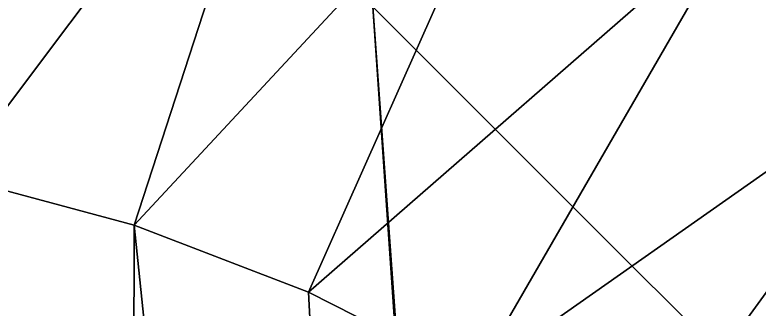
# Model space of a CAD drawing. Extents: x -48.5 to 48.5, y -27 to 68.5.
# Drawn here: x 8.47 to 23.08, y 51.64 to 57.42 of the extents above; entities that cross this region are included whole.
import ezdxf

# ---------------------------------------------------------------- set-up
doc = ezdxf.new("R2010")
doc.units = 0
doc.header["$MEASUREMENT"] = 0
doc.layers.add('STL2DXF', color=7, linetype='Continuous')

msp = doc.modelspace()

# ---------------------------------------------------------------- linework, layer by layer
at = {"layer": 'STL2DXF'}
for points in [[(20.001, 68.5, 75), (37.58, 35.499, -3), (15.499, 57.58, -3)], [(20.001, 68.5, 75), (22.75, 59.404, 75), (26.744, 56.81, 75)], [(20.001, 68.5, 75), (26.744, 56.81, 75), (48.5, 40.001, 75)], [(37.58, 35.499, -3), (20.001, 68.5, 75), (48.5, 40.001, 75)], [(3.658, 54.808), (9.46, 64.506, 75), (4.756, 65.251, 75)], [(9.46, 64.506, 75), (3.658, 54.808), (7.277, 54.235)], [(7.277, 54.235), (14.06, 63.273, 75), (9.46, 64.506, 75)], [(14.06, 63.273, 75), (7.277, 54.235), (10.816, 53.287)], [(10.816, 53.287), (18.507, 61.566, 75), (14.06, 63.273, 75)], [(18.507, 61.566, 75), (10.816, 53.287), (14.236, 51.974)], [(14.236, 51.974), (22.75, 59.404, 75), (18.507, 61.566, 75)], [(22.75, 59.404, 75), (14.236, 51.974), (17.5, 50.311)], [(17.5, 50.311), (26.744, 56.81, 75), (22.75, 59.404, 75)], [(-21.943, -16.085, -3), (-15.499, 57.58, -3), (20.572, -16.085, -3)], [(20.572, -16.085, -3), (-15.499, 57.58, -3), (15.499, 57.58, -3)], [(37.58, 35.499, -3), (20.572, -12.507, -3), (15.499, 57.58, -3)], [(20.572, -16.085, -3), (15.499, 57.58, -3), (20.572, -12.507, -3)], [(26.744, 56.81, 75), (17.5, 50.311), (20.572, 48.316)], [(20.572, 48.316), (30.445, 53.813, 75), (26.744, 56.81, 75)], [(3.658, -14.808), (10.658, -14.329), (7.277, 54.235)], [(7.277, 54.235), (10.658, -14.329), (10.816, 53.287)], [(30.445, 53.813, 75), (20.572, 48.316), (23.42, 46.01)], [(10.816, 53.287), (10.658, -14.329), (17.5, -11.311)], [(10.816, 53.287), (17.5, -11.311), (14.236, 51.974)], [(14.236, 51.974), (17.5, -11.311), (17.5, 50.311)]]:
    msp.add_3dface(points, dxfattribs=at)

doc.saveas('drawing.dxf')
